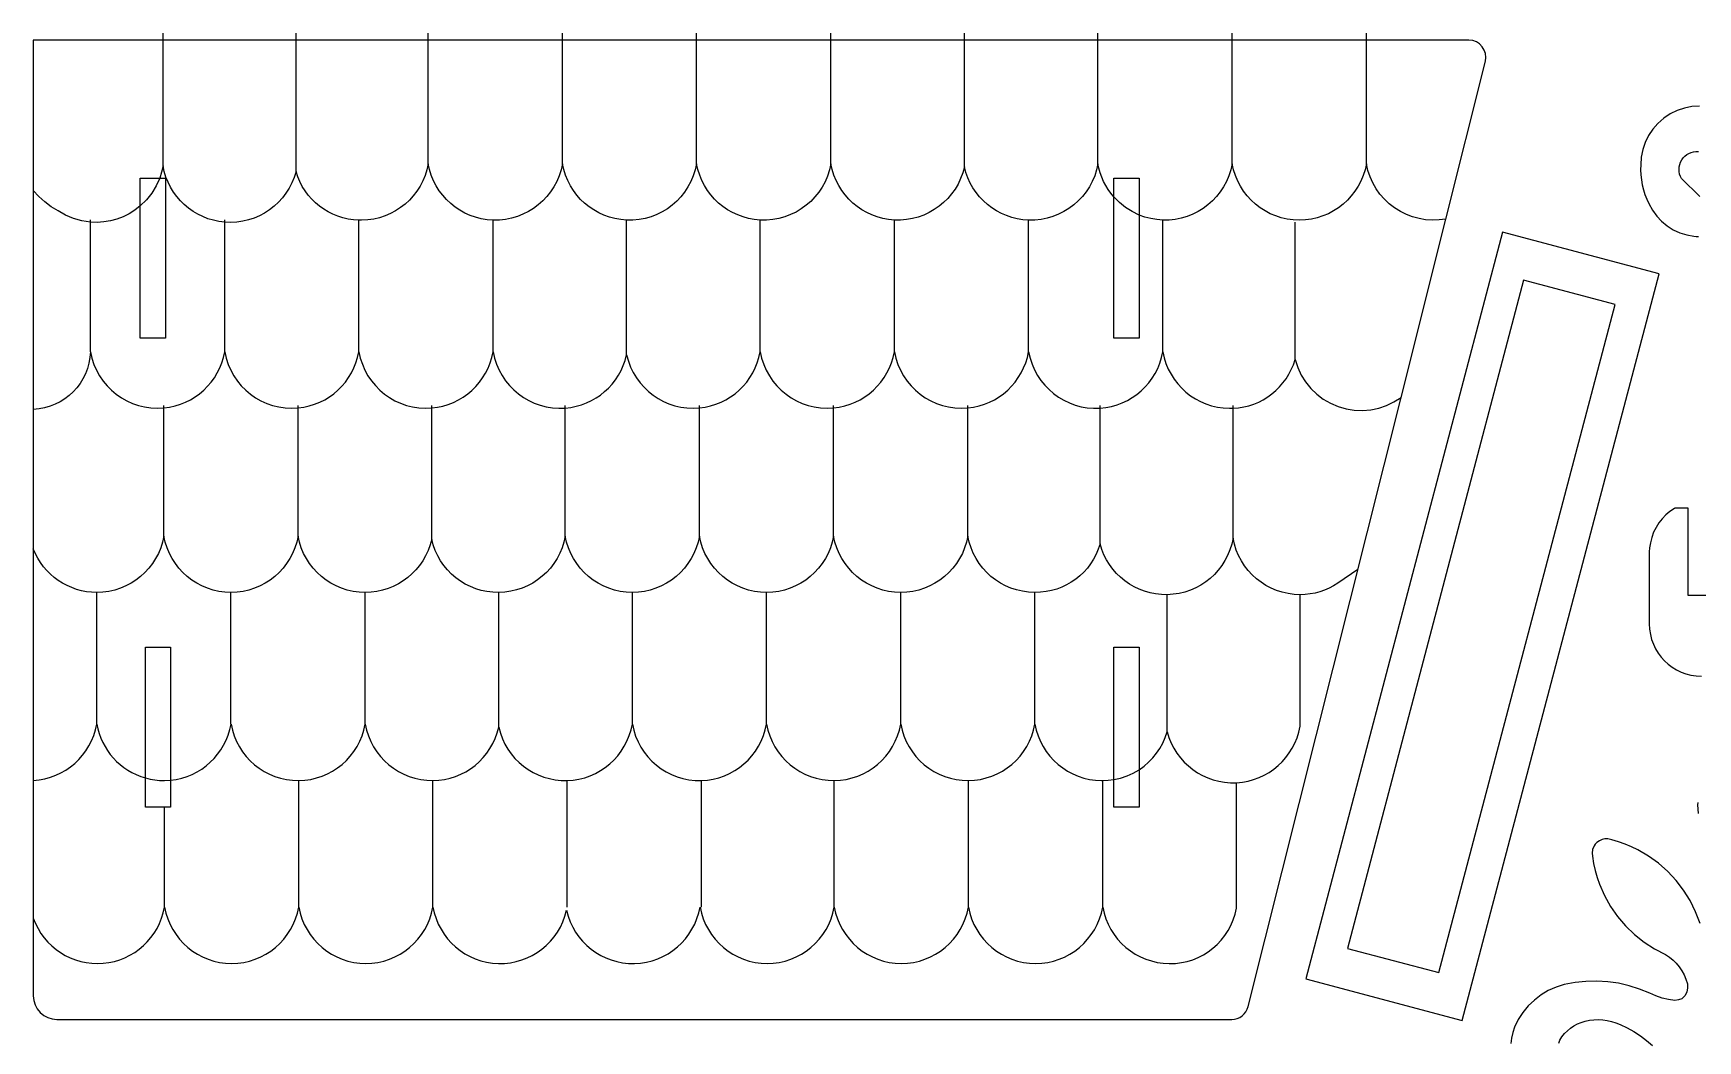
# Model space of a CAD drawing. Extents: x -11.7 to 4.9, y -1.7 to 8.8.
# Drawn here: x -11.65 to -3.73, y 4 to 8.79 of the extents above; entities that cross this region are included whole.
import ezdxf

# ---------------------------------------------------------------- set-up
doc = ezdxf.new("R2010")
doc.units = 0
doc.layers.add('Default_Layer', color=1, linetype='CONTINUOUS')

msp = doc.modelspace()

# ---------------------------------------------------------------- linework, layer by layer
at = {"layer": 'Default_Layer'}
for points in [[(-11.0336, 8.163), (-11.0336, 8.7939)], [(-10.401, 8.1366), (-10.401, 8.7939)], [(-9.772, 8.1735), (-9.772, 8.7939)], [(-9.1336, 8.1735), (-9.1336, 8.7939)], [(-8.4951, 8.1737), (-8.4951, 8.7939)], [(-7.8568, 8.1735), (-7.8568, 8.7939)], [(-7.2214, 8.1586), (-7.2214, 8.7939)], [(-6.5861, 8.1737), (-6.5861, 8.7939)], [(-5.9474, 8.1737), (-5.9474, 8.7939)], [(-5.309, 8.1741), (-5.309, 8.7939)], [(-3.7243, 8.4477), (-3.7604, 8.4453), (-3.7961, 8.4382), (-3.8307, 8.4265), (-3.864, 8.41), (-3.8948, 8.3894), (-3.9223, 8.3651), (-3.9463, 8.3377), (-3.9664, 8.3075), (-3.9825, 8.275), (-3.9943, 8.2406), (-4.0017, 8.2046), (-4.0042, 8.1674), (-4.0049, 8.1436), (-4.0039, 8.1198), (-4.0012, 8.0963), (-3.9971, 8.073), (-3.9913, 8.05), (-3.984, 8.0274), (-3.9752, 8.0054), (-3.9648, 7.9839), (-3.9483, 7.9529), (-3.9282, 7.9247), (-3.9047, 7.8996), (-3.8784, 7.8777), (-3.8495, 7.8595), (-3.8184, 7.845), (-3.7854, 7.8346), (-3.751, 7.8285), (-3.7401, 7.8269), (-3.7293, 7.8268)], [(-4.9316, 7.9102), (-4.9635, 7.906), (-4.9954, 7.9049), (-5.0272, 7.907), (-5.0585, 7.9122), (-5.0891, 7.9205), (-5.1189, 7.9317), (-5.1476, 7.9459), (-5.1749, 7.963), (-5.2004, 7.9827), (-5.2236, 8.0047), (-5.2445, 8.0288), (-5.2629, 8.0547), (-5.2787, 8.0823), (-5.2918, 8.1114), (-5.302, 8.1418), (-5.3092, 8.1733), (-5.3156, 8.1447), (-5.3243, 8.1172), (-5.3354, 8.0909), (-5.3485, 8.0659), (-5.3637, 8.0422), (-5.3808, 8.0201), (-5.3997, 7.9996), (-5.4201, 7.9808), (-5.4422, 7.9639), (-5.4656, 7.9488), (-5.4902, 7.9358), (-5.5161, 7.925), (-5.5429, 7.9163), (-5.5707, 7.91), (-5.5992, 7.9062), (-5.6284, 7.9048), (-5.6576, 7.9062), (-5.6861, 7.91), (-5.7139, 7.9163), (-5.7407, 7.925), (-5.7665, 7.9358), (-5.7912, 7.9488), (-5.8146, 7.9639), (-5.8366, 7.9808), (-5.8571, 7.9996), (-5.876, 8.0201), (-5.893, 8.0422), (-5.9082, 8.0659), (-5.9214, 8.0909), (-5.9324, 8.1172), (-5.9412, 8.1447), (-5.9476, 8.1733), (-5.9542, 8.144), (-5.9633, 8.1158), (-5.9747, 8.0889), (-5.9884, 8.0634), (-6.0042, 8.0394), (-6.0219, 8.017), (-6.0415, 7.9963), (-6.0627, 7.9774), (-6.0855, 7.9605), (-6.1098, 7.9456), (-6.1353, 7.9328), (-6.162, 7.9223), (-6.1897, 7.9142), (-6.2182, 7.9085), (-6.2476, 7.9054), (-6.2775, 7.905), (-6.3064, 7.9073), (-6.3349, 7.9121), (-6.3628, 7.9194), (-6.3901, 7.9293), (-6.4238, 7.9455), (-6.4553, 7.9655), (-6.4843, 7.9889), (-6.5105, 8.0156), (-6.5246, 8.0328), (-6.5373, 8.0509), (-6.559, 8.0893), (-6.5754, 8.1303), (-6.5814, 8.1516), (-6.586, 8.1733), (-6.5926, 8.144), (-6.6017, 8.1158), (-6.6132, 8.0889), (-6.6268, 8.0634), (-6.6426, 8.0394), (-6.6603, 8.017), (-6.6799, 7.9963), (-6.7012, 7.9774), (-6.724, 7.9605), (-6.7482, 7.9456), (-6.7737, 7.9328), (-6.8004, 7.9223), (-6.8281, 7.9142), (-6.8567, 7.9085), (-6.886, 7.9054), (-6.916, 7.905), (-6.9433, 7.9071), (-6.9701, 7.9114), (-6.9961, 7.9179), (-7.0213, 7.9264), (-7.0455, 7.9369), (-7.0687, 7.9493), (-7.0908, 7.9634), (-7.1117, 7.9794), (-7.1312, 7.9969), (-7.1492, 8.016), (-7.1658, 8.0365), (-7.1806, 8.0585), (-7.1937, 8.0817), (-7.2049, 8.1061), (-7.2142, 8.1316), (-7.2214, 8.1582), (-7.2292, 8.1298), (-7.2393, 8.1027), (-7.2516, 8.0768), (-7.266, 8.0524), (-7.2824, 8.0295), (-7.3006, 8.0082), (-7.3205, 7.9886), (-7.3419, 7.9708), (-7.3648, 7.9549), (-7.389, 7.941), (-7.4144, 7.9292), (-7.4408, 7.9196), (-7.4682, 7.9124), (-7.4963, 7.9075), (-7.5251, 7.9051), (-7.5544, 7.9053), (-7.5823, 7.908), (-7.6095, 7.913), (-7.636, 7.9202), (-7.6615, 7.9295), (-7.6859, 7.9409), (-7.7093, 7.9543), (-7.7314, 7.9694), (-7.7522, 7.9864), (-7.7715, 8.005), (-7.7892, 8.0251), (-7.8053, 8.0467), (-7.8195, 8.0697), (-7.8319, 8.0939), (-7.8423, 8.1193), (-7.8506, 8.1458), (-7.8567, 8.1733), (-7.8634, 8.1436), (-7.8727, 8.115), (-7.8844, 8.0878), (-7.8983, 8.062), (-7.9145, 8.0378), (-7.9326, 8.0152), (-7.9526, 7.9944), (-7.9743, 7.9755), (-7.9975, 7.9585), (-8.0223, 7.9437), (-8.0483, 7.9311), (-8.0754, 7.9208), (-8.1036, 7.913), (-8.1327, 7.9077), (-8.1625, 7.9051), (-8.1929, 7.9053), (-8.2208, 7.908), (-8.248, 7.913), (-8.2744, 7.9202), (-8.2999, 7.9295), (-8.3244, 7.9409), (-8.3477, 7.9543), (-8.3699, 7.9695), (-8.3906, 7.9864), (-8.4099, 8.005), (-8.4276, 8.0251), (-8.4437, 8.0467), (-8.458, 8.0697), (-8.4704, 8.0939), (-8.4808, 8.1193), (-8.4891, 8.1458), (-8.4952, 8.1733), (-8.5018, 8.1438), (-8.511, 8.1154), (-8.5225, 8.0884), (-8.5364, 8.0627), (-8.5523, 8.0386), (-8.5702, 8.0161), (-8.59, 7.9953), (-8.6115, 7.9764), (-8.6345, 7.9595), (-8.659, 7.9446), (-8.6848, 7.9319), (-8.7117, 7.9215), (-8.7397, 7.9136), (-8.7685, 7.9081), (-8.7981, 7.9052), (-8.8282, 7.9051), (-8.8564, 7.9076), (-8.8839, 7.9124), (-8.9105, 7.9194), (-8.9363, 7.9287), (-8.961, 7.94), (-8.9846, 7.9533), (-9.0069, 7.9684), (-9.0279, 7.9854), (-9.0474, 8.004), (-9.0653, 8.0242), (-9.0816, 8.0459), (-9.096, 8.069), (-9.1086, 8.0934), (-9.1191, 8.119), (-9.1275, 8.1456), (-9.1336, 8.1733), (-9.1402, 8.144), (-9.1493, 8.1158), (-9.1607, 8.0889), (-9.1744, 8.0634), (-9.1902, 8.0394), (-9.2079, 8.017), (-9.2275, 7.9963), (-9.2487, 7.9774), (-9.2715, 7.9605), (-9.2958, 7.9455), (-9.3213, 7.9328), (-9.348, 7.9223), (-9.3757, 7.9141), (-9.4043, 7.9085), (-9.4336, 7.9054), (-9.4635, 7.905), (-9.4919, 7.9072), (-9.5196, 7.9118), (-9.5465, 7.9187), (-9.5725, 7.9278), (-9.5975, 7.939), (-9.6213, 7.9522), (-9.6439, 7.9674), (-9.6651, 7.9843), (-9.6848, 8.003), (-9.703, 8.0233), (-9.7194, 8.045), (-9.734, 8.0683), (-9.7467, 8.0928), (-9.7573, 8.1185), (-9.7658, 8.1454), (-9.772, 8.1733), (-9.7783, 8.1448), (-9.787, 8.1175), (-9.798, 8.0913), (-9.8111, 8.0663), (-9.8261, 8.0428), (-9.843, 8.0208), (-9.8617, 8.0003), (-9.8821, 7.9816), (-9.9039, 7.9646), (-9.9271, 7.9495), (-9.9516, 7.9365), (-9.9772, 7.9255), (-10.0039, 7.9168), (-10.0315, 7.9103), (-10.0598, 7.9063), (-10.0888, 7.9048), (-10.102, 7.9048), (-10.1279, 7.9065), (-10.1533, 7.9103), (-10.178, 7.916), (-10.2021, 7.9236), (-10.2253, 7.933), (-10.2477, 7.9442), (-10.269, 7.9571), (-10.2893, 7.9715), (-10.3084, 7.9875), (-10.3262, 8.005), (-10.3426, 8.0239), (-10.3576, 8.0441), (-10.371, 8.0655), (-10.3828, 8.0881), (-10.3928, 8.1118), (-10.401, 8.1365), (-10.4097, 8.1086), (-10.4207, 8.0819), (-10.4338, 8.0566), (-10.449, 8.0328), (-10.466, 8.0106), (-10.4848, 7.99), (-10.5052, 7.9711), (-10.5271, 7.9541), (-10.5504, 7.939), (-10.5749, 7.926), (-10.6005, 7.915), (-10.6271, 7.9063), (-10.6545, 7.8999), (-10.6826, 7.8958), (-10.7113, 7.8943), (-10.7404, 7.8953), (-10.7677, 7.8987), (-10.7942, 7.9043), (-10.8198, 7.9119), (-10.8446, 7.9216), (-10.8684, 7.9333), (-10.891, 7.9467), (-10.9124, 7.962), (-10.9325, 7.9789), (-10.9511, 7.9973), (-10.9683, 8.0172), (-10.9838, 8.0386), (-10.9976, 8.0612), (-11.0096, 8.085), (-11.0197, 8.1099), (-11.0277, 8.1359), (-11.0336, 8.1628), (-11.0402, 8.1334), (-11.0495, 8.1048), (-11.0662, 8.0676), (-11.0874, 8.0329), (-11.1127, 8.0011), (-11.1419, 7.9726), (-11.1674, 7.9528), (-11.1945, 7.9357), (-11.223, 7.9215), (-11.2527, 7.9102), (-11.2833, 7.9019), (-11.3147, 7.8965), (-11.3466, 7.8943), (-11.3788, 7.8953), (-11.4195, 7.9012), (-11.459, 7.9122), (-11.4968, 7.9281), (-11.5324, 7.9487)], [(-3.7223, 8.0181), (-3.8099, 8.1028), (-3.8152, 8.1134), (-3.8189, 8.1244), (-3.8211, 8.1358), (-3.8217, 8.1473), (-3.8207, 8.1588), (-3.8182, 8.1701), (-3.8142, 8.181), (-3.8086, 8.1914), (-3.8016, 8.201), (-3.7936, 8.2094), (-3.7845, 8.2165), (-3.7746, 8.2223), (-3.764, 8.2267), (-3.7528, 8.2297), (-3.7413, 8.2311), (-3.7295, 8.2309)], [(-11.5324, 7.9487), (-11.5652, 7.9687), (-11.5961, 7.9915), (-11.6247, 8.0171), (-11.6508, 8.0454)], [(-11.3788, 7.2789), (-11.3788, 7.9058)], [(-10.7404, 7.2789), (-10.7404, 7.9058)], [(-10.102, 7.279), (-10.102, 7.9058)], [(-9.4635, 7.2789), (-9.4635, 7.9058)], [(-8.8282, 7.2637), (-8.8282, 7.9056)], [(-8.1929, 7.2788), (-8.1929, 7.9058)], [(-7.5544, 7.279), (-7.5544, 7.9057)], [(-6.916, 7.2789), (-6.916, 7.9057)], [(-6.2775, 7.279), (-6.2775, 7.905)], [(-5.6485, 7.2422), (-5.6485, 7.8948)], [(-11.3788, 7.2788), (-11.3811, 7.2513), (-11.386, 7.2246), (-11.3933, 7.1988), (-11.4028, 7.1741), (-11.4145, 7.1506), (-11.4283, 7.1284), (-11.4439, 7.1076), (-11.4614, 7.0884), (-11.4805, 7.0708), (-11.5012, 7.055), (-11.5233, 7.0411), (-11.5467, 7.0293), (-11.5712, 7.0197), (-11.5969, 7.0123), (-11.6234, 7.0073), (-11.6508, 7.0049)], [(-11.3788, 7.2788), (-11.3719, 7.2481), (-11.3622, 7.2188), (-11.35, 7.1909), (-11.3354, 7.1645), (-11.3186, 7.1398), (-11.2996, 7.1169), (-11.2787, 7.0959), (-11.2561, 7.0769), (-11.2318, 7.06), (-11.2061, 7.0454), (-11.179, 7.0331), (-11.1508, 7.0234), (-11.1216, 7.0162), (-11.0916, 7.0118), (-11.0609, 7.0103), (-11.0296, 7.0117), (-11.0027, 7.0153), (-10.9765, 7.0211), (-10.9511, 7.029), (-10.9267, 7.0389), (-10.9033, 7.0506), (-10.881, 7.0641), (-10.8599, 7.0794), (-10.8401, 7.0962), (-10.8217, 7.1146), (-10.8048, 7.1345), (-10.7895, 7.1556), (-10.7759, 7.1781), (-10.7641, 7.2017), (-10.7542, 7.2264), (-10.7463, 7.2521), (-10.7404, 7.2788), (-10.7335, 7.2481), (-10.7238, 7.2188), (-10.7116, 7.1909), (-10.697, 7.1645), (-10.6801, 7.1398), (-10.6612, 7.1168), (-10.6403, 7.0958), (-10.6176, 7.0768), (-10.5933, 7.0599), (-10.5676, 7.0453), (-10.5405, 7.0331), (-10.5123, 7.0233), (-10.4831, 7.0162), (-10.453, 7.0118), (-10.4222, 7.0103), (-10.391, 7.0117), (-10.3641, 7.0154), (-10.3379, 7.0212), (-10.3125, 7.0291), (-10.2881, 7.0389), (-10.2647, 7.0507), (-10.2424, 7.0642), (-10.2213, 7.0794), (-10.2016, 7.0963), (-10.1832, 7.1147), (-10.1663, 7.1345), (-10.151, 7.1557), (-10.1375, 7.1781), (-10.1257, 7.2018), (-10.1157, 7.2265), (-10.1078, 7.2522), (-10.102, 7.2788), (-10.0951, 7.2483), (-10.0855, 7.2192), (-10.0734, 7.1914), (-10.059, 7.1652), (-10.0423, 7.1406), (-10.0235, 7.1177), (-10.0028, 7.0967), (-9.9804, 7.0777), (-9.9564, 7.0609), (-9.9308, 7.0462), (-9.904, 7.0339), (-9.8761, 7.024), (-9.8471, 7.0167), (-9.8172, 7.0121), (-9.7867, 7.0103), (-9.7556, 7.0114), (-9.7285, 7.0149), (-9.7021, 7.0205), (-9.6765, 7.0282), (-9.6518, 7.038), (-9.6281, 7.0496), (-9.6056, 7.0631), (-9.5843, 7.0784), (-9.5643, 7.0952), (-9.5457, 7.1137), (-9.5286, 7.1336), (-9.5132, 7.1549), (-9.4994, 7.1774), (-9.4875, 7.2012), (-9.4774, 7.2261), (-9.4694, 7.252), (-9.4635, 7.2788), (-9.4567, 7.2485), (-9.4472, 7.2196), (-9.4353, 7.192), (-9.4209, 7.1659), (-9.4044, 7.1414), (-9.3859, 7.1186), (-9.3654, 7.0977), (-9.3432, 7.0787), (-9.3194, 7.0618), (-9.2941, 7.0471), (-9.2675, 7.0347), (-9.2398, 7.0247), (-9.211, 7.0172), (-9.1814, 7.0124), (-9.1511, 7.0104), (-9.1203, 7.0112), (-9.0939, 7.0142), (-9.0682, 7.0194), (-9.0433, 7.0265), (-9.0191, 7.0355), (-8.9959, 7.0464), (-8.9737, 7.059), (-8.9527, 7.0732), (-8.9328, 7.0891), (-8.9142, 7.1065), (-8.897, 7.1253), (-8.8813, 7.1454), (-8.8672, 7.1668), (-8.8547, 7.1895), (-8.844, 7.2132), (-8.8351, 7.2379), (-8.8282, 7.2636), (-8.8201, 7.2344), (-8.8096, 7.2064), (-8.7967, 7.1799), (-8.7817, 7.1549), (-8.7646, 7.1316), (-8.7455, 7.1099), (-8.7247, 7.0901), (-8.7023, 7.0722), (-8.6784, 7.0564), (-8.6532, 7.0428), (-8.6268, 7.0313), (-8.5994, 7.0223), (-8.571, 7.0157), (-8.5419, 7.0116), (-8.5122, 7.0103), (-8.482, 7.0117), (-8.4551, 7.0153), (-8.4289, 7.0212), (-8.4035, 7.029), (-8.3791, 7.0389), (-8.3557, 7.0506), (-8.3334, 7.0641), (-8.3123, 7.0794), (-8.2925, 7.0963), (-8.2741, 7.1146), (-8.2572, 7.1345), (-8.2419, 7.1557), (-8.2284, 7.1781), (-8.2165, 7.2017), (-8.2066, 7.2264), (-8.1987, 7.2521), (-8.1928, 7.2788), (-8.1859, 7.2481), (-8.1762, 7.2188), (-8.164, 7.1909), (-8.1494, 7.1645), (-8.1326, 7.1398), (-8.1136, 7.1169), (-8.0927, 7.0958), (-8.0701, 7.0768), (-8.0458, 7.0599), (-8.02, 7.0453), (-7.993, 7.0331), (-7.9648, 7.0233), (-7.9355, 7.0162), (-7.9055, 7.0118), (-7.8747, 7.0103), (-7.8435, 7.0117), (-7.8166, 7.0153), (-7.7904, 7.0212), (-7.765, 7.029), (-7.7406, 7.0389), (-7.7172, 7.0506), (-7.6949, 7.0642), (-7.6738, 7.0794), (-7.654, 7.0963), (-7.6357, 7.1147), (-7.6188, 7.1345), (-7.6035, 7.1557), (-7.5899, 7.1781), (-7.5781, 7.2018), (-7.5682, 7.2265), (-7.5603, 7.2522), (-7.5544, 7.2788), (-7.5475, 7.2481), (-7.5378, 7.2188), (-7.5256, 7.1909), (-7.511, 7.1645), (-7.4941, 7.1398), (-7.4752, 7.1169), (-7.4543, 7.0958), (-7.4316, 7.0768), (-7.4074, 7.06), (-7.3816, 7.0453), (-7.3546, 7.0331), (-7.3264, 7.0233), (-7.2971, 7.0162), (-7.2671, 7.0118), (-7.2363, 7.0103), (-7.2051, 7.0117), (-7.1782, 7.0153), (-7.152, 7.0212), (-7.1266, 7.029), (-7.1022, 7.0389), (-7.0788, 7.0506), (-7.0565, 7.0642), (-7.0354, 7.0794), (-7.0156, 7.0963), (-6.9972, 7.1147), (-6.9803, 7.1345), (-6.9651, 7.1557), (-6.9515, 7.1781), (-6.9397, 7.2017), (-6.9298, 7.2264), (-6.9218, 7.2522), (-6.916, 7.2788), (-6.9092, 7.2488), (-6.8998, 7.22), (-6.888, 7.1926), (-6.8738, 7.1666), (-6.8575, 7.1422), (-6.8392, 7.1195), (-6.8189, 7.0987), (-6.7969, 7.0797), (-6.7734, 7.0628), (-6.7484, 7.048), (-6.722, 7.0355), (-6.6946, 7.0254), (-6.6661, 7.0177), (-6.6367, 7.0127), (-6.6067, 7.0104), (-6.576, 7.0109), (-6.5484, 7.0139), (-6.5215, 7.0191), (-6.4954, 7.0266), (-6.4702, 7.0361), (-6.446, 7.0476), (-6.423, 7.061), (-6.4012, 7.0762), (-6.3807, 7.0931), (-6.3617, 7.1116), (-6.3442, 7.1317), (-6.3283, 7.1531), (-6.3143, 7.176), (-6.302, 7.2), (-6.2918, 7.2252), (-6.2836, 7.2515), (-6.2776, 7.2787), (-6.2712, 7.2503), (-6.2625, 7.2229), (-6.2516, 7.1967), (-6.2385, 7.1718), (-6.2235, 7.1482), (-6.2065, 7.1262), (-6.1878, 7.1057), (-6.1675, 7.087), (-6.1457, 7.07), (-6.1225, 7.055), (-6.098, 7.0419), (-6.0723, 7.0309), (-6.0457, 7.0222), (-6.0181, 7.0158), (-5.9898, 7.0117), (-5.9607, 7.0102), (-5.9434, 7.0104), (-5.9178, 7.0124), (-5.8927, 7.0164), (-5.8683, 7.0223), (-5.8446, 7.0301), (-5.8216, 7.0396), (-5.7996, 7.0509), (-5.7786, 7.0638), (-5.7586, 7.0782), (-5.7398, 7.0942), (-5.7223, 7.1116), (-5.7061, 7.1304), (-5.6913, 7.1504), (-5.6781, 7.1716), (-5.6665, 7.194), (-5.6566, 7.2175), (-5.6485, 7.2419), (-5.636, 7.204), (-5.6192, 7.1683), (-5.5983, 7.1351), (-5.5737, 7.1048), (-5.5456, 7.0777), (-5.5144, 7.054), (-5.4804, 7.0342), (-5.4438, 7.0185), (-5.4055, 7.0075), (-5.3666, 7.0013), (-5.3276, 6.9998), (-5.2888, 7.0031), (-5.2506, 7.011), (-5.2135, 7.0235), (-5.178, 7.0405), (-5.1444, 7.0619)], [(-11.0296, 6.4027), (-11.0296, 7.0229)], [(-10.391, 6.4027), (-10.391, 7.0229)], [(-9.7556, 6.3876), (-9.7556, 7.0229)], [(-9.1203, 6.4025), (-9.1203, 7.0229)], [(-8.482, 6.4027), (-8.482, 7.0229)], [(-7.8435, 6.4025), (-7.8435, 7.0229)], [(-7.2051, 6.4025), (-7.2051, 7.0229)], [(-6.576, 6.3656), (-6.576, 7.0229)], [(-5.9434, 6.392), (-5.9434, 7.0229)], [(-3.6611, 6.12), (-3.7781, 6.12), (-3.7781, 6.5344), (-3.8421, 6.5344), (-3.8438, 6.5335), (-3.865, 6.519), (-3.8748, 6.5111), (-3.8843, 6.5027), (-3.902, 6.4844), (-3.9177, 6.4644), (-3.9314, 6.4428), (-3.9428, 6.42), (-3.9519, 6.3956), (-3.9584, 6.3704), (-3.9622, 6.3456), (-3.9634, 6.3264), (-3.9634, 5.9909), (-3.9634, 5.9909), (-3.9634, 5.9901), (-3.9635, 5.9847), (-3.9622, 5.9592), (-3.9584, 5.9344), (-3.9523, 5.9105), (-3.944, 5.8876), (-3.9335, 5.8658), (-3.9211, 5.8453), (-3.9068, 5.8261), (-3.8907, 5.8084), (-3.8731, 5.7923), (-3.8539, 5.7779), (-3.8335, 5.7654), (-3.8117, 5.7549), (-3.7889, 5.7465), (-3.7651, 5.7404), (-3.7404, 5.7366), (-3.715, 5.7353)], [(-5.3499, 6.2433), (-5.4447, 6.1777), (-5.465, 6.1652), (-5.4862, 6.1542), (-5.508, 6.1449), (-5.5304, 6.1372), (-5.5533, 6.1311), (-5.5767, 6.1268), (-5.6003, 6.1242), (-5.6242, 6.1233), (-5.6534, 6.1246), (-5.6819, 6.1284), (-5.7096, 6.1347), (-5.7365, 6.1434), (-5.7623, 6.1543), (-5.787, 6.1673), (-5.8104, 6.1823), (-5.8324, 6.1993), (-5.8529, 6.218), (-5.8718, 6.2385), (-5.8888, 6.2606), (-5.904, 6.2843), (-5.9172, 6.3093), (-5.9282, 6.3356), (-5.937, 6.3631), (-5.9434, 6.3917), (-5.9497, 6.3635), (-5.9583, 6.3364), (-5.9691, 6.3103), (-5.982, 6.2856), (-5.9969, 6.2622), (-6.0136, 6.2402), (-6.0321, 6.2199), (-6.0522, 6.2011), (-6.0737, 6.1842), (-6.0967, 6.1691), (-6.1209, 6.156), (-6.1463, 6.1449), (-6.1727, 6.136), (-6.2, 6.1294), (-6.228, 6.1251), (-6.2568, 6.1233), (-6.2846, 6.124), (-6.3118, 6.127), (-6.3384, 6.1323), (-6.3643, 6.1397), (-6.3893, 6.1491), (-6.4133, 6.1606), (-6.4363, 6.1739), (-6.4581, 6.1891), (-6.4785, 6.206), (-6.4976, 6.2245), (-6.5151, 6.2446), (-6.531, 6.2662), (-6.5452, 6.2891), (-6.5575, 6.3134), (-6.5678, 6.3389), (-6.576, 6.3655), (-6.5845, 6.3401), (-6.5949, 6.3158), (-6.6071, 6.2926), (-6.621, 6.2707), (-6.6366, 6.2502), (-6.6537, 6.231), (-6.6722, 6.2134), (-6.692, 6.1973), (-6.7131, 6.1828), (-6.7352, 6.17), (-6.7584, 6.1591), (-6.7825, 6.15), (-6.8074, 6.1428), (-6.833, 6.1377), (-6.8591, 6.1346), (-6.8858, 6.1337), (-6.8882, 6.1338), (-6.9172, 6.1353), (-6.9456, 6.1393), (-6.9732, 6.1458), (-6.9998, 6.1545), (-7.0255, 6.1655), (-7.0499, 6.1785), (-7.0732, 6.1936), (-7.095, 6.2105), (-7.1153, 6.2293), (-7.134, 6.2498), (-7.1509, 6.2718), (-7.166, 6.2953), (-7.1791, 6.3202), (-7.19, 6.3464), (-7.1987, 6.3738), (-7.205, 6.4023), (-7.2114, 6.3737), (-7.2202, 6.3462), (-7.2312, 6.3198), (-7.2444, 6.2948), (-7.2596, 6.2712), (-7.2767, 6.2491), (-7.2955, 6.2286), (-7.316, 6.2098), (-7.338, 6.1929), (-7.3614, 6.1778), (-7.3861, 6.1648), (-7.4119, 6.1539), (-7.4388, 6.1453), (-7.4666, 6.139), (-7.4951, 6.1351), (-7.5243, 6.1338), (-7.5535, 6.1351), (-7.582, 6.139), (-7.6097, 6.1453), (-7.6366, 6.154), (-7.6624, 6.1648), (-7.6871, 6.1778), (-7.7105, 6.1929), (-7.7325, 6.2098), (-7.753, 6.2286), (-7.7718, 6.2491), (-7.7889, 6.2712), (-7.8041, 6.2949), (-7.8173, 6.3199), (-7.8283, 6.3462), (-7.8371, 6.3737), (-7.8434, 6.4023), (-7.8498, 6.3737), (-7.8586, 6.3462), (-7.8696, 6.3199), (-7.8828, 6.2948), (-7.898, 6.2712), (-7.9151, 6.2491), (-7.9339, 6.2286), (-7.9544, 6.2098), (-7.9764, 6.1929), (-7.9998, 6.1778), (-8.0245, 6.1648), (-8.0503, 6.1539), (-8.0772, 6.1453), (-8.1049, 6.139), (-8.1335, 6.1351), (-8.1627, 6.1338), (-8.1918, 6.1351), (-8.2204, 6.139), (-8.2481, 6.1453), (-8.275, 6.1539), (-8.3008, 6.1648), (-8.3255, 6.1778), (-8.3489, 6.1929), (-8.3709, 6.2098), (-8.3914, 6.2286), (-8.4102, 6.2491), (-8.4273, 6.2712), (-8.4425, 6.2948), (-8.4557, 6.3199), (-8.4667, 6.3462), (-8.4755, 6.3737), (-8.4819, 6.4023), (-8.4883, 6.3737), (-8.497, 6.3462), (-8.5081, 6.3199), (-8.5213, 6.2948), (-8.5364, 6.2712), (-8.5535, 6.2491), (-8.5724, 6.2286), (-8.5929, 6.2098), (-8.6149, 6.1929), (-8.6383, 6.1778), (-8.663, 6.1648), (-8.6888, 6.1539), (-8.7157, 6.1453), (-8.7434, 6.139), (-8.772, 6.1351), (-8.8011, 6.1338), (-8.8303, 6.1352), (-8.8589, 6.139), (-8.8866, 6.1453), (-8.9135, 6.154), (-8.9393, 6.1648), (-8.964, 6.1778), (-8.9874, 6.1929), (-9.0094, 6.2098), (-9.0298, 6.2286), (-9.0487, 6.2491), (-9.0658, 6.2712), (-9.081, 6.2949), (-9.0941, 6.3199), (-9.1052, 6.3462), (-9.1139, 6.3737), (-9.1203, 6.4023), (-9.1267, 6.3739), (-9.1353, 6.3466), (-9.1463, 6.3204), (-9.1593, 6.2955), (-9.1743, 6.272), (-9.1912, 6.25), (-9.2099, 6.2296), (-9.2301, 6.2108), (-9.2519, 6.1939), (-9.2751, 6.1788), (-9.2995, 6.1657), (-9.3251, 6.1547), (-9.3517, 6.146), (-9.3792, 6.1395), (-9.4075, 6.1354), (-9.4365, 6.1339), (-9.4649, 6.1348), (-9.4926, 6.1382), (-9.5197, 6.1439), (-9.546, 6.1519), (-9.5713, 6.1619), (-9.5956, 6.174), (-9.6187, 6.1881), (-9.6406, 6.204), (-9.6611, 6.2217), (-9.68, 6.2411), (-9.6974, 6.262), (-9.713, 6.2844), (-9.7267, 6.3082), (-9.7385, 6.3334), (-9.7482, 6.3597), (-9.7557, 6.3872), (-9.7631, 6.3599), (-9.7727, 6.3337), (-9.7843, 6.3088), (-9.7979, 6.2851), (-9.8134, 6.2628), (-9.8305, 6.2419), (-9.8493, 6.2226), (-9.8695, 6.2049), (-9.8912, 6.189), (-9.9141, 6.1749), (-9.9382, 6.1628), (-9.9633, 6.1526), (-9.9893, 6.1445), (-10.0162, 6.1387), (-10.0437, 6.1351), (-10.0718, 6.1339), (-10.101, 6.1352), (-10.1295, 6.139), (-10.1573, 6.1453), (-10.1841, 6.154), (-10.21, 6.1648), (-10.2346, 6.1779), (-10.258, 6.1929), (-10.28, 6.2099), (-10.3005, 6.2286), (-10.3194, 6.2491), (-10.3364, 6.2712), (-10.3516, 6.2949), (-10.3648, 6.3199), (-10.3758, 6.3462), (-10.3846, 6.3737), (-10.391, 6.4023), (-10.3974, 6.3737), (-10.4062, 6.3462), (-10.4172, 6.3199), (-10.4304, 6.2948), (-10.4456, 6.2712), (-10.4626, 6.2491), (-10.4815, 6.2286), (-10.502, 6.2098), (-10.524, 6.1929), (-10.5474, 6.1778), (-10.5721, 6.1648), (-10.5979, 6.1539), (-10.6248, 6.1453), (-10.6525, 6.139), (-10.6811, 6.1351), (-10.7103, 6.1338), (-10.7394, 6.1352), (-10.768, 6.139), (-10.7957, 6.1453), (-10.8226, 6.154), (-10.8484, 6.1648), (-10.8731, 6.1778), (-10.8965, 6.1929), (-10.9185, 6.2098), (-10.939, 6.2286), (-10.9578, 6.2491), (-10.9749, 6.2712), (-10.9901, 6.2949), (-11.0032, 6.3199), (-11.0143, 6.3462), (-11.0231, 6.3737), (-11.0294, 6.4023), (-11.0358, 6.3737), (-11.0446, 6.3462), (-11.0556, 6.3199), (-11.0688, 6.2948), (-11.084, 6.2712), (-11.1011, 6.2491), (-11.1199, 6.2286), (-11.1404, 6.2098), (-11.1624, 6.1929), (-11.1859, 6.1778), (-11.2105, 6.1648), (-11.2364, 6.1539), (-11.2632, 6.1453), (-11.291, 6.139), (-11.3195, 6.1351), (-11.3487, 6.1338), (-11.3736, 6.1348), (-11.3981, 6.1376), (-11.4221, 6.1423), (-11.4455, 6.1487), (-11.4682, 6.1568), (-11.4903, 6.1665), (-11.5114, 6.1778), (-11.5317, 6.1907), (-11.551, 6.205), (-11.5692, 6.2207), (-11.5862, 6.2377), (-11.602, 6.2561), (-11.6164, 6.2757), (-11.6294, 6.2964), (-11.6409, 6.3183), (-11.6508, 6.3413)], [(-11.3487, 5.5079), (-11.3487, 6.1347)], [(-10.7103, 5.5079), (-10.7103, 6.1347)], [(-10.0718, 5.5079), (-10.0718, 6.1348)], [(-9.4365, 5.4927), (-9.4365, 6.1345)], [(-8.8011, 5.5078), (-8.8011, 6.1347)], [(-8.1627, 5.508), (-8.1627, 6.1347)], [(-7.5243, 5.5079), (-7.5243, 6.1347)], [(-6.8858, 5.5079), (-6.8858, 6.1337)], [(-6.2568, 5.4712), (-6.2568, 6.1238)], [(-5.6242, 5.4976), (-5.6242, 6.1242)], [(-11.6508, 5.2397), (-11.6229, 5.2424), (-11.5957, 5.2474), (-11.5693, 5.2547), (-11.5438, 5.264), (-11.5193, 5.2754), (-11.496, 5.2888), (-11.4739, 5.3039), (-11.4532, 5.3209), (-11.4339, 5.3394), (-11.4162, 5.3596), (-11.4001, 5.3812), (-11.3858, 5.4041), (-11.3735, 5.4284), (-11.3631, 5.4538), (-11.3548, 5.4803), (-11.3487, 5.5078), (-11.3438, 5.485), (-11.3374, 5.4629), (-11.3295, 5.4415), (-11.3202, 5.4207), (-11.3096, 5.4008), (-11.2976, 5.3817), (-11.2844, 5.3636), (-11.2699, 5.3464), (-11.2543, 5.3302), (-11.2376, 5.3152), (-11.2199, 5.3013), (-11.2012, 5.2887), (-11.1816, 5.2773), (-11.1611, 5.2673), (-11.1399, 5.2587), (-11.1178, 5.2516), (-11.0954, 5.2461), (-11.0726, 5.2422), (-11.0497, 5.2399), (-11.0266, 5.2393), (-10.9974, 5.2409), (-10.9706, 5.2447), (-10.9446, 5.2506), (-10.9194, 5.2586), (-10.8951, 5.2685), (-10.8719, 5.2803), (-10.8497, 5.2938), (-10.8288, 5.3091), (-10.8092, 5.3259), (-10.7909, 5.3443), (-10.7742, 5.3641), (-10.759, 5.3852), (-10.7455, 5.4076), (-10.7338, 5.4311), (-10.7239, 5.4557), (-10.7161, 5.4813), (-10.7102, 5.5078), (-10.7038, 5.4789), (-10.6949, 5.4513), (-10.6838, 5.4248), (-10.6705, 5.3996), (-10.6551, 5.3759), (-10.6379, 5.3537), (-10.6189, 5.3331), (-10.5982, 5.3143), (-10.5759, 5.2974), (-10.5523, 5.2824), (-10.5274, 5.2694), (-10.5013, 5.2586), (-10.4743, 5.2501), (-10.4463, 5.244), (-10.4175, 5.2403), (-10.3881, 5.2393), (-10.3592, 5.2408), (-10.3309, 5.2449), (-10.3033, 5.2514), (-10.2767, 5.2601), (-10.2511, 5.2711), (-10.2267, 5.2842), (-10.2035, 5.2992), (-10.1817, 5.3162), (-10.1614, 5.3349), (-10.1427, 5.3554), (-10.1258, 5.3774), (-10.1108, 5.4009), (-10.0978, 5.4258), (-10.0868, 5.452), (-10.0781, 5.4793), (-10.0718, 5.5078), (-10.0654, 5.4789), (-10.0565, 5.4512), (-10.0454, 5.4248), (-10.032, 5.3996), (-10.0167, 5.3759), (-9.9994, 5.3537), (-9.9804, 5.3331), (-9.9597, 5.3143), (-9.9375, 5.2974), (-9.9138, 5.2824), (-9.8889, 5.2694), (-9.8628, 5.2586), (-9.8358, 5.2501), (-9.8078, 5.244), (-9.779, 5.2404), (-9.7496, 5.2393), (-9.7217, 5.2408), (-9.6944, 5.2446), (-9.6678, 5.2506), (-9.642, 5.2588), (-9.6171, 5.269), (-9.5933, 5.2813), (-9.5706, 5.2954), (-9.5492, 5.3113), (-9.5291, 5.3289), (-9.5106, 5.3482), (-9.4936, 5.369), (-9.4783, 5.3912), (-9.4648, 5.4147), (-9.4533, 5.4395), (-9.4438, 5.4655), (-9.4365, 5.4926), (-9.4289, 5.4647), (-9.419, 5.438), (-9.407, 5.4126), (-9.3929, 5.3885), (-9.377, 5.3659), (-9.3593, 5.3448), (-9.3399, 5.3253), (-9.319, 5.3076), (-9.2967, 5.2916), (-9.2731, 5.2777), (-9.2483, 5.2657), (-9.2225, 5.2558), (-9.1958, 5.2482), (-9.1682, 5.2428), (-9.14, 5.2399), (-9.1112, 5.2394), (-9.0827, 5.2415), (-9.0549, 5.246), (-9.0278, 5.2528), (-9.0017, 5.2618), (-8.9766, 5.273), (-8.9527, 5.2862), (-8.93, 5.3013), (-8.9086, 5.3182), (-8.8888, 5.3369), (-8.8705, 5.3572), (-8.854, 5.3791), (-8.8393, 5.4023), (-8.8266, 5.4269), (-8.8159, 5.4528), (-8.8073, 5.4797), (-8.8011, 5.5078), (-8.7946, 5.4785), (-8.7855, 5.4505), (-8.7741, 5.4237), (-8.7605, 5.3982), (-8.7449, 5.3743), (-8.7272, 5.3519), (-8.7078, 5.3312), (-8.6866, 5.3123), (-8.6639, 5.2954), (-8.6398, 5.2805), (-8.6144, 5.2677), (-8.5879, 5.2571), (-8.5603, 5.2489), (-8.5318, 5.2431), (-8.5026, 5.2399), (-8.4728, 5.2394), (-8.4443, 5.2415), (-8.4164, 5.2459), (-8.3894, 5.2528), (-8.3633, 5.2618), (-8.3382, 5.273), (-8.3142, 5.2862), (-8.2915, 5.3013), (-8.2702, 5.3182), (-8.2503, 5.3369), (-8.2321, 5.3572), (-8.2156, 5.3791), (-8.2009, 5.4023), (-8.1881, 5.4269), (-8.1774, 5.4528), (-8.1689, 5.4797), (-8.1627, 5.5078), (-8.1562, 5.4789), (-8.1474, 5.4512), (-8.1362, 5.4248), (-8.1229, 5.3996), (-8.1076, 5.3759), (-8.0903, 5.3537), (-8.0713, 5.3331), (-8.0506, 5.3143), (-8.0283, 5.2973), (-8.0047, 5.2823), (-7.9798, 5.2694), (-7.9537, 5.2586), (-7.9266, 5.2501), (-7.8986, 5.244), (-7.8699, 5.2403), (-7.8405, 5.2393), (-7.8115, 5.2408), (-7.7832, 5.2449), (-7.7557, 5.2514), (-7.7291, 5.2602), (-7.7035, 5.2711), (-7.679, 5.2842), (-7.6559, 5.2993), (-7.6341, 5.3162), (-7.6138, 5.335), (-7.5951, 5.3554), (-7.5782, 5.3774), (-7.5632, 5.401), (-7.5502, 5.4258), (-7.5393, 5.452), (-7.5306, 5.4793), (-7.5242, 5.5078), (-7.5178, 5.4789), (-7.5089, 5.4512), (-7.4978, 5.4248), (-7.4845, 5.3996), (-7.4691, 5.3759), (-7.4519, 5.3537), (-7.4328, 5.3331), (-7.4121, 5.3143), (-7.3899, 5.2973), (-7.3663, 5.2823), (-7.3414, 5.2694), (-7.3153, 5.2586), (-7.2882, 5.2501), (-7.2602, 5.244), (-7.2315, 5.2403), (-7.2021, 5.2393), (-7.1731, 5.2408), (-7.1448, 5.2449), (-7.1173, 5.2514), (-7.0907, 5.2601), (-7.0651, 5.2711), (-7.0406, 5.2842), (-7.0175, 5.2993), (-6.9957, 5.3162), (-6.9754, 5.335), (-6.9568, 5.3554), (-6.9399, 5.3774), (-6.9248, 5.4009), (-6.9118, 5.4258), (-6.9009, 5.452), (-6.8922, 5.4793), (-6.8858, 5.5077), (-6.8795, 5.4793), (-6.8708, 5.4519), (-6.8599, 5.4257), (-6.8468, 5.4008), (-6.8317, 5.3772), (-6.8148, 5.3552), (-6.7961, 5.3347), (-6.7758, 5.316), (-6.754, 5.299), (-6.7307, 5.284), (-6.7063, 5.2709), (-6.6806, 5.2599), (-6.654, 5.2512), (-6.6264, 5.2447), (-6.598, 5.2407), (-6.569, 5.2392), (-6.5636, 5.2392), (-6.537, 5.2403), (-6.5105, 5.2436), (-6.4787, 5.2507), (-6.4479, 5.261), (-6.4183, 5.2743), (-6.3901, 5.2907), (-6.3667, 5.3074), (-6.345, 5.3261), (-6.3251, 5.3466), (-6.3072, 5.3687), (-6.2913, 5.3923), (-6.2776, 5.4173), (-6.266, 5.4436), (-6.2568, 5.4709), (-6.2484, 5.4436), (-6.2377, 5.4175), (-6.225, 5.3928), (-6.2103, 5.3694), (-6.1939, 5.3474), (-6.1757, 5.3271), (-6.1559, 5.3084), (-6.1347, 5.2914), (-6.1122, 5.2763), (-6.0885, 5.2631), (-6.0636, 5.2519), (-6.0378, 5.2428), (-6.0112, 5.2359), (-5.9838, 5.2312), (-5.9558, 5.2289), (-5.9273, 5.2291), (-5.8993, 5.2317), (-5.872, 5.2367), (-5.8456, 5.2438), (-5.82, 5.2532), (-5.7954, 5.2645), (-5.772, 5.2779), (-5.7499, 5.293), (-5.7291, 5.31), (-5.7097, 5.3286), (-5.6919, 5.3487), (-5.6758, 5.3703), (-5.6615, 5.3933), (-5.6491, 5.4176), (-5.6386, 5.4431), (-5.6303, 5.4696), (-5.6242, 5.4972)], [(-11.0266, 5.2393), (-11.0266, 5.2396)], [(-10.3881, 4.6375), (-10.3881, 5.2396)], [(-9.7496, 4.6374), (-9.7496, 5.2396)], [(-9.1112, 4.6374), (-9.1112, 5.24)], [(-8.4728, 4.6375), (-8.4728, 5.24)], [(-7.8405, 4.6374), (-7.8405, 5.2396)], [(-7.2021, 4.6374), (-7.2021, 5.2396)], [(-6.5636, 4.6375), (-6.5636, 5.2394)], [(-5.9273, 4.6318), (-5.9273, 5.2299)], [(-11.0266, 4.6374), (-11.0266, 5.1129)], [(-3.7328, 5.1344), (-3.7333, 5.124), (-3.7307, 5.0819)], [(-3.7218, 4.5599), (-3.7428, 4.6153), (-3.769, 4.6681), (-3.8, 4.7178), (-3.8355, 4.7642), (-3.8754, 4.8069), (-3.9193, 4.8455), (-3.967, 4.8799), (-4.0182, 4.9096), (-4.048, 4.924), (-4.0785, 4.9366), (-4.1096, 4.9476), (-4.1414, 4.9569), (-4.1607, 4.9617), (-4.1744, 4.9616), (-4.188, 4.9588), (-4.2009, 4.9531), (-4.2127, 4.9446), (-4.2207, 4.936), (-4.2259, 4.9284), (-4.2329, 4.9119), (-4.2354, 4.8942), (-4.2338, 4.8787), (-4.2281, 4.845), (-4.2205, 4.8116), (-4.2112, 4.7787), (-4.1999, 4.7464), (-4.1762, 4.6921), (-4.1474, 4.6407), (-4.114, 4.5926), (-4.0761, 4.5481), (-4.0342, 4.5075), (-3.9884, 4.4711), (-3.939, 4.4392), (-3.8864, 4.4121), (-3.8678, 4.3996), (-3.8505, 4.3854), (-3.8348, 4.3697), (-3.8207, 4.3527), (-3.8082, 4.3343), (-3.7976, 4.3148), (-3.7888, 4.2943), (-3.782, 4.2728), (-3.781, 4.2526), (-3.7854, 4.2332), (-3.7948, 4.2156), (-3.8087, 4.201), (-3.8246, 4.1956), (-3.8411, 4.1932), (-3.8722, 4.1974), (-3.9027, 4.2045), (-3.9323, 4.2146), (-3.9608, 4.2276), (-4.0093, 4.2475), (-4.059, 4.2632), (-4.1096, 4.2747), (-4.161, 4.282), (-4.2127, 4.2851), (-4.2647, 4.284), (-4.3165, 4.2786), (-4.368, 4.2689), (-4.4068, 4.2566), (-4.4437, 4.24), (-4.4782, 4.2195), (-4.51, 4.1952), (-4.5389, 4.1675), (-4.5646, 4.1365), (-4.5867, 4.1026), (-4.6049, 4.066), (-4.6128, 4.0403), (-4.6184, 4.0141), (-4.6216, 3.9876)], [(-11.6508, 4.5844), (-11.6405, 4.559), (-11.6283, 4.5348), (-11.6143, 4.512), (-11.5985, 4.4906), (-11.5812, 4.4707), (-11.5624, 4.4523), (-11.5423, 4.4355), (-11.5209, 4.4205), (-11.4984, 4.4072), (-11.4748, 4.3958), (-11.4503, 4.3863), (-11.4251, 4.3788), (-11.3991, 4.3733), (-11.3726, 4.37), (-11.3457, 4.3689), (-11.3184, 4.3701), (-11.2912, 4.3735), (-11.2648, 4.3791), (-11.2393, 4.3869), (-11.2146, 4.3966), (-11.191, 4.4083), (-11.1684, 4.4218), (-11.1471, 4.437), (-11.1271, 4.4539), (-11.1086, 4.4724), (-11.0915, 4.4923), (-11.0761, 4.5135), (-11.0623, 4.5361), (-11.0504, 4.5598), (-11.0404, 4.5847), (-11.0324, 4.6106), (-11.0265, 4.6374), (-11.0201, 4.6087), (-11.0113, 4.5812), (-11.0003, 4.5549), (-10.9871, 4.5299), (-10.9719, 4.5063), (-10.9548, 4.4842), (-10.936, 4.4637), (-10.9155, 4.4449), (-10.8935, 4.4279), (-10.8701, 4.4129), (-10.8454, 4.3999), (-10.8196, 4.389), (-10.7927, 4.3803), (-10.765, 4.374), (-10.7364, 4.3702), (-10.7073, 4.3689), (-10.6781, 4.3702), (-10.6495, 4.374), (-10.6218, 4.3803), (-10.5949, 4.389), (-10.5691, 4.3999), (-10.5444, 4.4129), (-10.521, 4.4279), (-10.499, 4.4449), (-10.4785, 4.4637), (-10.4597, 4.4842), (-10.4426, 4.5063), (-10.4274, 4.5299), (-10.4142, 4.5549), (-10.4032, 4.5812), (-10.3944, 4.6087), (-10.388, 4.6374), (-10.3816, 4.6087), (-10.3729, 4.5812), (-10.3618, 4.5549), (-10.3487, 4.5299), (-10.3335, 4.5063), (-10.3164, 4.4842), (-10.2975, 4.4637), (-10.2771, 4.4449), (-10.255, 4.4279), (-10.2316, 4.4129), (-10.207, 4.3999), (-10.1811, 4.389), (-10.1543, 4.3803), (-10.1265, 4.374), (-10.098, 4.3702), (-10.0688, 4.3689), (-10.0396, 4.3702), (-10.0111, 4.374), (-9.9833, 4.3803), (-9.9565, 4.389), (-9.9307, 4.3999), (-9.906, 4.4129), (-9.8826, 4.4279), (-9.8606, 4.4449), (-9.8401, 4.4637), (-9.8212, 4.4842), (-9.8042, 4.5063), (-9.789, 4.5299), (-9.7758, 4.5549), (-9.7648, 4.5812), (-9.756, 4.6087), (-9.7496, 4.6374), (-9.7433, 4.6093), (-9.7348, 4.5822), (-9.724, 4.5563), (-9.7112, 4.5316), (-9.6965, 4.5083), (-9.6798, 4.4864), (-9.6615, 4.4661), (-9.6416, 4.4474), (-9.6201, 4.4304), (-9.5973, 4.4153), (-9.5733, 4.4022), (-9.548, 4.391), (-9.5218, 4.3821), (-9.4947, 4.3753), (-9.4667, 4.3709), (-9.4381, 4.369), (-9.4094, 4.3696), (-9.3813, 4.3726), (-9.3539, 4.378), (-9.3272, 4.3858), (-9.3015, 4.3957), (-9.2769, 4.4077), (-9.2534, 4.4217), (-9.2312, 4.4376), (-9.2103, 4.4553), (-9.1911, 4.4748), (-9.1734, 4.4958), (-9.1576, 4.5184), (-9.1436, 4.5424), (-9.1317, 4.5678), (-9.1218, 4.5944), (-9.1143, 4.6222), (-9.1067, 4.5944), (-9.0969, 4.5678), (-9.0849, 4.5424), (-9.0709, 4.5184), (-9.0551, 4.4958), (-9.0374, 4.4748), (-9.0182, 4.4553), (-8.9974, 4.4376), (-8.9751, 4.4217), (-8.9516, 4.4077), (-8.927, 4.3957), (-8.9013, 4.3858), (-8.8746, 4.378), (-8.8472, 4.3726), (-8.8191, 4.3696), (-8.7904, 4.369), (-8.7618, 4.3709), (-8.7338, 4.3753), (-8.7067, 4.3821), (-8.6805, 4.391), (-8.6553, 4.4022), (-8.6312, 4.4153), (-8.6084, 4.4304), (-8.5869, 4.4474), (-8.567, 4.4661), (-8.5487, 4.4864), (-8.532, 4.5083), (-8.5173, 4.5316), (-8.5045, 4.5563), (-8.4937, 4.5822), (-8.4852, 4.6093), (-8.4789, 4.6374), (-8.4725, 4.6087), (-8.4638, 4.5812), (-8.4527, 4.5549), (-8.4395, 4.5299), (-8.4244, 4.5063), (-8.4073, 4.4842), (-8.3884, 4.4637), (-8.3679, 4.4449), (-8.3459, 4.4279), (-8.3225, 4.4129), (-8.2978, 4.3999), (-8.272, 4.389), (-8.2452, 4.3803), (-8.2174, 4.374), (-8.1889, 4.3702), (-8.1597, 4.3689), (-8.1305, 4.3702), (-8.102, 4.374), (-8.0742, 4.3803), (-8.0474, 4.389), (-8.0215, 4.3999), (-7.9969, 4.4129), (-7.9735, 4.4279), (-7.9514, 4.4449), (-7.931, 4.4637), (-7.9121, 4.4842), (-7.895, 4.5063), (-7.8798, 4.5299), (-7.8667, 4.5549), (-7.8556, 4.5812), (-7.8469, 4.6087), (-7.8405, 4.6374), (-7.8341, 4.6087), (-7.8253, 4.5812), (-7.8143, 4.5549), (-7.8011, 4.5299), (-7.7859, 4.5063), (-7.7688, 4.4842), (-7.75, 4.4637), (-7.7295, 4.4449), (-7.7075, 4.4279), (-7.6841, 4.4129), (-7.6594, 4.3999), (-7.6336, 4.389), (-7.6067, 4.3803), (-7.579, 4.374), (-7.5504, 4.3702), (-7.5213, 4.3689), (-7.4921, 4.3702), (-7.4635, 4.374), (-7.4358, 4.3803), (-7.4089, 4.389), (-7.3831, 4.3999), (-7.3584, 4.4129), (-7.335, 4.4279), (-7.313, 4.4449), (-7.2925, 4.4637), (-7.2737, 4.4842), (-7.2566, 4.5063), (-7.2414, 4.5299), (-7.2282, 4.5549), (-7.2172, 4.5812), (-7.2084, 4.6087), (-7.202, 4.6374), (-7.1956, 4.6087), (-7.1869, 4.5812), (-7.1758, 4.5549), (-7.1627, 4.5299), (-7.1475, 4.5063), (-7.1304, 4.4842), (-7.1116, 4.4637), (-7.0911, 4.4449), (-7.0691, 4.4279), (-7.0457, 4.4129), (-7.021, 4.3999), (-6.9952, 4.389), (-6.9683, 4.3803), (-6.9406, 4.374), (-6.912, 4.3702), (-6.8829, 4.3689), (-6.8537, 4.3702), (-6.8251, 4.374), (-6.7974, 4.3803), (-6.7705, 4.389), (-6.7447, 4.3998), (-6.72, 4.4129), (-6.6966, 4.4279), (-6.6746, 4.4448), (-6.6541, 4.4636), (-6.6353, 4.4841), (-6.6182, 4.5062), (-6.603, 4.5298), (-6.5898, 4.5549), (-6.5788, 4.5812), (-6.57, 4.6087), (-6.5636, 4.6373), (-6.5573, 4.6089), (-6.5486, 4.5815), (-6.5376, 4.5553), (-6.5246, 4.5304), (-6.5095, 4.5068), (-6.4926, 4.4848), (-6.4739, 4.4643), (-6.4536, 4.4456), (-6.4318, 4.4286), (-6.4085, 4.4136), (-6.384, 4.4005), (-6.3584, 4.3895), (-6.3317, 4.3808), (-6.3042, 4.3744), (-6.2758, 4.3703), (-6.2468, 4.3688), (-6.2178, 4.3696), (-6.1894, 4.373), (-6.1617, 4.3789), (-6.135, 4.3871), (-6.1092, 4.3975), (-6.0845, 4.4101), (-6.0611, 4.4248), (-6.039, 4.4414), (-6.0185, 4.4598), (-5.9996, 4.48), (-5.9824, 4.5018), (-5.9671, 4.5251), (-5.9539, 4.5499), (-5.9427, 4.5759), (-5.9338, 4.6032), (-5.9273, 4.6316)], [(-4.3938, 3.9905), (-4.3896, 4.0041), (-4.3788, 4.0204), (-4.3666, 4.0355), (-4.353, 4.0492), (-4.3382, 4.0615), (-4.3222, 4.0723), (-4.3053, 4.0815), (-4.2875, 4.089), (-4.2688, 4.0948), (-4.2478, 4.099), (-4.2267, 4.1015), (-4.2055, 4.1021), (-4.1843, 4.101), (-4.1633, 4.098), (-4.1426, 4.0933), (-4.1223, 4.0869), (-4.1025, 4.0787), (-4.0691, 4.0628), (-4.0368, 4.0449), (-4.0059, 4.0249), (-3.9763, 4.003), (-3.9482, 3.9792)]]:
    msp.add_lwpolyline(points, dxfattribs=at)
for points in [[(-5.9496, 4.1029), (-5.9361, 4.104), (-5.9232, 4.1073), (-5.9112, 4.1127), (-5.9003, 4.1199), (-5.8906, 4.1288), (-5.8825, 4.1391), (-5.8762, 4.1509), (-5.8718, 4.1638), (-5.1444, 7.0619), (-4.9316, 7.9102), (-4.7432, 8.6608), (-4.7408, 8.679), (-4.7425, 8.6971), (-4.7482, 8.7143), (-4.7577, 8.73), (-4.7706, 8.7431), (-4.7858, 8.7529), (-4.8029, 8.759), (-4.8211, 8.7611), (-5.309, 8.7611), (-5.9474, 8.7611), (-6.5861, 8.7611), (-7.2214, 8.7611), (-7.8568, 8.7611), (-8.4951, 8.7611), (-9.1336, 8.7611), (-9.772, 8.7611), (-10.401, 8.7611), (-11.0336, 8.7611), (-11.6508, 8.7611), (-11.6508, 8.0454), (-11.6508, 7.0049), (-11.6508, 6.3413), (-11.6508, 5.2397), (-11.6508, 4.5844), (-11.6508, 4.2157), (-11.6485, 4.193), (-11.642, 4.1718), (-11.6316, 4.1526), (-11.6179, 4.1359), (-11.6012, 4.1221), (-11.5822, 4.1117), (-11.561, 4.1052), (-11.5384, 4.1029), (-5.9496, 4.1029)], [(-11.1419, 8.1048), (-11.0215, 8.1048), (-11.0215, 7.3432), (-11.1419, 7.3432), (-11.1419, 8.1048)], [(-6.5105, 8.1048), (-6.3901, 8.1048), (-6.3901, 7.3432), (-6.5105, 7.3432), (-6.5105, 8.1048)], [(-5.598, 4.2952), (-4.8528, 4.0973), (-3.9159, 7.65), (-4.6611, 7.8479), (-5.598, 4.2952)], [(-5.3995, 4.441), (-4.9647, 4.3255), (-4.1265, 7.5042), (-4.5612, 7.6197), (-5.3995, 4.441)], [(-11.1178, 5.8744), (-10.9974, 5.8744), (-10.9974, 5.1129), (-11.1178, 5.1129), (-11.1178, 5.8744)], [(-6.5105, 5.8744), (-6.3901, 5.8744), (-6.3901, 5.1129), (-6.5105, 5.1129), (-6.5105, 5.8744)]]:
    msp.add_lwpolyline(points, close=True, dxfattribs=at)

doc.saveas('drawing.dxf')
